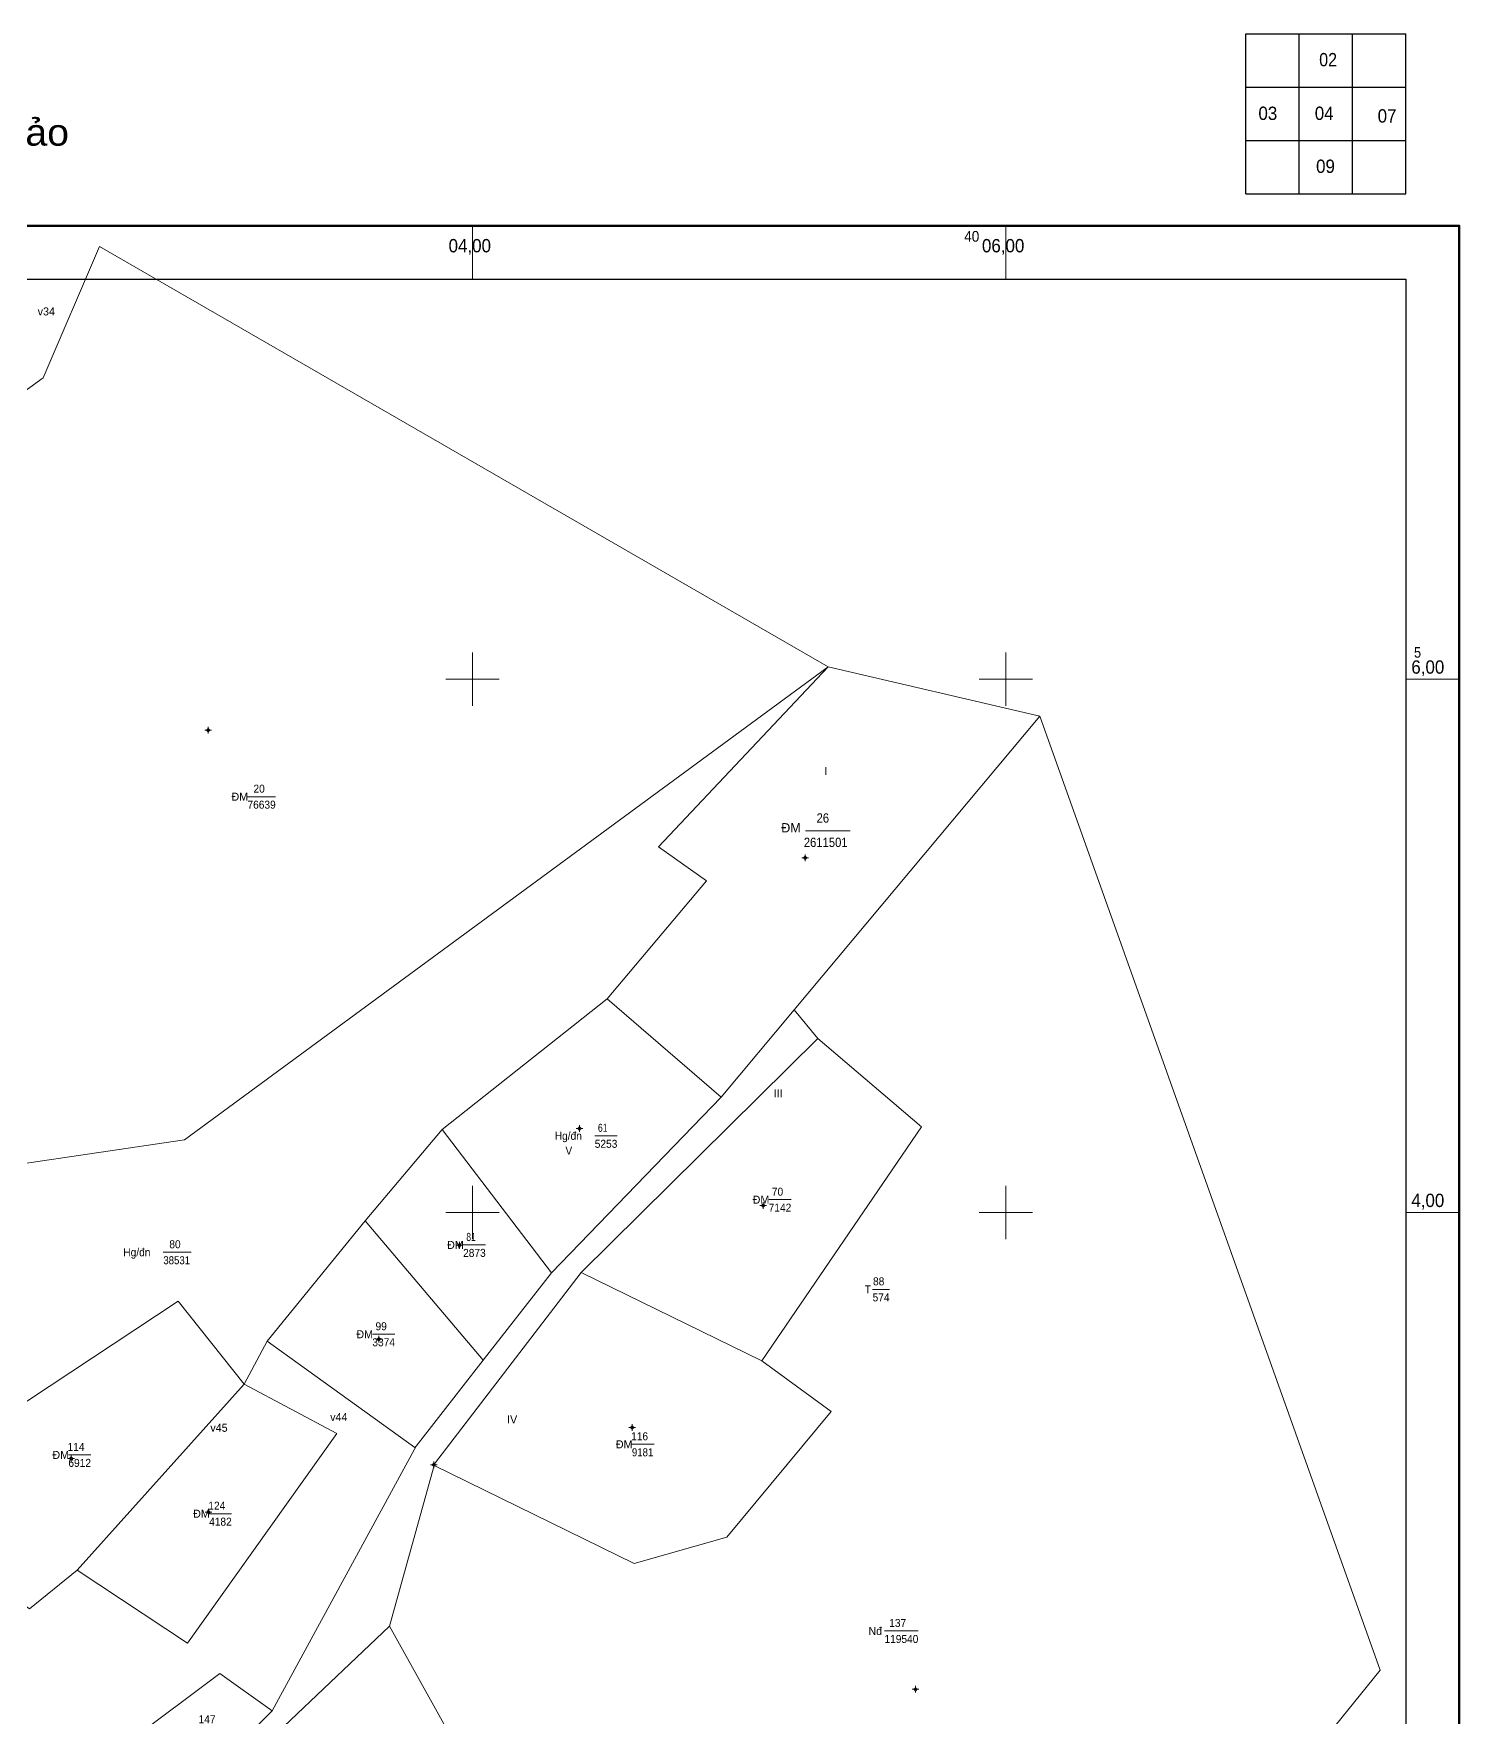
# Model space of a CAD drawing. Header units: metres. Extents: x 399630 to 400794, y 49521 to 50842.
# Drawn here: x 400235 to 400770, y 50211 to 50842 of the extents above; entities that cross this region are included whole.
import ezdxf
from ezdxf.enums import TextEntityAlignment as Align

# ---------------------------------------------------------------- set-up
doc = ezdxf.new("R2010")
doc.units = ezdxf.units.M
doc.header["$LTSCALE"] = 1.2
for name, color, linetype, lineweight in [('11', 7, 'Continuous', 13), ('15', 7, 'Continuous', 13), ('22', 7, 'Continuous', 13), ('63', 7, 'Continuous', 13)]:
    doc.layers.add(name, color=color, linetype=linetype, lineweight=lineweight)
doc.layers.add('50', color=7, linetype='Continuous')

msp = doc.modelspace()

# ---------------------------------------------------------------- hatches: boundary and pattern name
at = {"layer": '11'}
for points in [[(400300.963, 50580.801, 1), (400300.663, 50580.801, 1)], [(400524.847, 50533.001, 1), (400524.547, 50533.001, 1)], [(400440.18, 50431.478, 1), (400439.88, 50431.478, 1)], [(400509.105, 50402.548, 1), (400508.805, 50402.548, 1)], [(400395.266, 50387.717, 1), (400394.966, 50387.717, 1)], [(400364.99, 50352.446, 1), (400364.69, 50352.446, 1)], [(400460.042, 50319.332, 1), (400459.742, 50319.332, 1)], [(400249.567, 50307.73, 1), (400249.267, 50307.73, 1)], [(400385.63, 50305.323, 1), (400385.33, 50305.323, 1)], [(400301.15, 50287.619, 1), (400300.85, 50287.619, 1)], [(400566.184, 50221.135, 1), (400565.884, 50221.135, 1)]]:
    msp.add_hatch(color=256, dxfattribs=at).paths.add_polyline_path(points)

# ---------------------------------------------------------------- linework, layer by layer
for p, q in [((400300.19, 50580.8), (400299.56, 50580.8)), ((400300.81, 50582.05), (400300.81, 50581.43)), ((400300.81, 50580.18), (400300.81, 50579.55)), ((400302.06, 50580.8), (400301.44, 50580.8)), ((400524.7, 50534.25), (400524.7, 50533.63)), ((400524.07, 50533), (400523.45, 50533)), ((400524.7, 50532.38), (400524.7, 50531.75)), ((400525.95, 50533), (400525.32, 50533)), ((400439.4, 50431.48), (400438.78, 50431.48)), ((400440.03, 50432.73), (400440.03, 50432.1)), ((400440.03, 50430.85), (400440.03, 50430.23)), ((400441.28, 50431.48), (400440.65, 50431.48)), ((400508.33, 50402.55), (400507.7, 50402.55)), ((400508.95, 50403.8), (400508.95, 50403.17)), ((400508.95, 50401.92), (400508.95, 50401.3)), ((400510.2, 50402.55), (400509.58, 50402.55)), ((400395.12, 50388.97), (400395.12, 50388.34)), ((400394.49, 50387.72), (400393.87, 50387.72)), ((400395.12, 50387.09), (400395.12, 50386.47)), ((400396.37, 50387.72), (400395.74, 50387.72)), ((400364.22, 50352.45), (400363.59, 50352.45)), ((400364.84, 50353.7), (400364.84, 50353.07)), ((400364.84, 50351.82), (400364.84, 50351.2)), ((400366.09, 50352.45), (400365.47, 50352.45)), ((400459.89, 50320.58), (400459.89, 50319.96)), ((400459.27, 50319.33), (400458.64, 50319.33)), ((400459.89, 50318.71), (400459.89, 50318.08)), ((400461.14, 50319.33), (400460.52, 50319.33)), ((400248.79, 50307.73), (400248.17, 50307.73)), ((400249.42, 50308.98), (400249.42, 50308.35)), ((400249.42, 50307.1), (400249.42, 50306.48)), ((400250.67, 50307.73), (400250.04, 50307.73)), ((400384.85, 50305.32), (400384.23, 50305.32)), ((400385.48, 50306.57), (400385.48, 50305.95)), ((400385.48, 50304.7), (400385.48, 50304.07)), ((400386.73, 50305.32), (400386.1, 50305.32)), ((400301, 50288.87), (400301, 50288.24)), ((400300.38, 50287.62), (400299.75, 50287.62)), ((400301, 50286.99), (400301, 50286.37)), ((400302.25, 50287.62), (400301.63, 50287.62)), ((400565.41, 50221.14), (400564.78, 50221.14)), ((400566.03, 50222.39), (400566.03, 50221.76)), ((400566.03, 50220.51), (400566.03, 50219.89)), ((400567.28, 50221.14), (400566.66, 50221.14))]:
    msp.add_line(p, q, dxfattribs=at)
for points in [[(400300.81, 50581.43), (400300.19, 50580.8), (400300.81, 50580.18), (400301.44, 50580.8)], [(400524.7, 50533.63), (400524.07, 50533), (400524.7, 50532.38), (400525.32, 50533)], [(400440.03, 50432.1), (400439.4, 50431.48), (400440.03, 50430.85), (400440.65, 50431.48)], [(400508.95, 50403.17), (400508.33, 50402.55), (400508.95, 50401.92), (400509.58, 50402.55)], [(400395.12, 50388.34), (400394.49, 50387.72), (400395.12, 50387.09), (400395.74, 50387.72)], [(400364.84, 50353.07), (400364.22, 50352.45), (400364.84, 50351.82), (400365.47, 50352.45)], [(400459.89, 50319.96), (400459.27, 50319.33), (400459.89, 50318.71), (400460.52, 50319.33)], [(400249.42, 50308.35), (400248.79, 50307.73), (400249.42, 50307.1), (400250.04, 50307.73)], [(400385.48, 50305.95), (400384.85, 50305.32), (400385.48, 50304.7), (400386.1, 50305.32)], [(400301, 50288.24), (400300.38, 50287.62), (400301, 50286.99), (400301.63, 50287.62)], [(400566.03, 50221.76), (400565.41, 50221.14), (400566.03, 50220.51), (400566.66, 50221.14)]]:
    msp.add_lwpolyline(points, close=True, dxfattribs=at)
for centre in [(400300.813, 50580.801), (400524.697, 50533.001), (400440.03, 50431.478), (400508.955, 50402.548), (400395.116, 50387.717), (400364.84, 50352.446), (400459.892, 50319.332), (400249.417, 50307.73), (400385.48, 50305.323), (400301, 50287.619), (400566.034, 50221.135)]:
    msp.add_circle(centre, 0.15, dxfattribs=at)
at = {"layer": '15'}
for p, q in [((400315.58, 50555.88), (400326.08, 50555.88)), ((400445.8, 50428.71), (400454.2, 50428.71)), ((400511.02, 50404.76), (400519.42, 50404.76)), ((400284.03, 50385.04), (400294.53, 50385.04)), ((400396.44, 50387.8), (400404.84, 50387.8)), ((400550, 50371.13), (400556.3, 50371.13)), ((400362.41, 50354.29), (400370.81, 50354.29)), ((400248.43, 50309.05), (400256.83, 50309.05)), ((400459.73, 50313.02), (400468.13, 50313.02)), ((400301.21, 50287), (400309.61, 50287)), ((400554.43, 50243.02), (400567.03, 50243.02))]:
    msp.add_line(p, q, dxfattribs=at)
at = {"layer": '22'}
for p, q in [((400524.87, 50543.05), (400541.56, 50543.05)), ((400529.47, 50465.17), (400520.6, 50475.9)), ((400440.67, 50377.5), (400529.47, 50465.17)), ((400429.6, 50377.3), (400388.58, 50431.04)), ((400359.69, 50396.76), (400322.97, 50351.71)), ((400359.69, 50396.76), (400404, 50344.56)), ((400385.66, 50305.75), (400440.67, 50377.5)), ((400508.46, 50344.36), (400440.67, 50377.5)), ((400322.97, 50351.71), (400314.4, 50335.53)), ((400251.68, 50265.81), (400314.4, 50335.53)), ((400324.84, 50213.06), (400378.83, 50312.37)), ((400324.84, 50213.06), (400289.54, 50177.89))]:
    msp.add_line(p, q, dxfattribs=at)
for points in [[(400533.34, 50604.52), (400260.06, 50762.25), (400238.93, 50712.92), (400182.48, 50672.09), (400150.05, 50678.07)], [(400533.34, 50604.52), (400291.92, 50427.21), (400195.46, 50413)], [(400450.42, 50480.12), (400487.67, 50524.3), (400469.66, 50537.11), (400533.34, 50604.52)], [(400533.34, 50604.52), (400612.76, 50586.04), (400520.6, 50475.9), (400493.22, 50443.18)], [(400534.09, 49900.01), (400601.89, 49968.03), (400630.4, 50006.69), (400665.54, 50039.01), (400619.04, 50078.28), (400740.29, 50228.29), (400612.76, 50586.04)], [(400359.69, 50396.76), (400388.58, 50431.04), (400450.42, 50480.12), (400493.22, 50443.18), (400429.6, 50377.3)], [(400529.47, 50465.17), (400568.39, 50432.05), (400508.46, 50344.36)], [(400429.6, 50377.3), (400404, 50344.56), (400378.83, 50312.37)], [(400314.4, 50335.53), (400289.55, 50366.73), (400176.45, 50291.97)], [(400322.97, 50351.71), (400378.4, 50311.82), (400378.83, 50312.37)], [(400508.46, 50344.36), (400534.4, 50325.27), (400495.28, 50278.17), (400460.63, 50268.38), (400385.55, 50305.03)], [(400314.4, 50335.53), (400349.09, 50317.1), (400293.15, 50238.47), (400251.68, 50265.81)], [(400385.66, 50305.75), (400385.55, 50305.03), (400368.8, 50244.87)], [(400385.55, 50305.03), (400385.23, 50305.19), (400385.66, 50305.75)], [(400251.68, 50265.81), (400233.9, 50251.37), (400176.45, 50291.97)], [(400366.67, 50145.36), (400406.47, 50177.26), (400368.8, 50244.87), (400319.37, 50197.81)], [(400289.54, 50177.89), (400271.32, 50201.64), (400305.22, 50227.06), (400324.84, 50213.06)]]:
    msp.add_lwpolyline(points, dxfattribs=at)
at = {"layer": '63', "lineweight": 25}
for p, q in [((400690, 50842), (400750, 50842)), ((400690, 50782), (400690, 50842)), ((400710, 50782), (400710, 50842)), ((400730, 50782), (400730, 50842)), ((400690, 50822), (400750, 50822)), ((400690, 50802), (400750, 50802))]:
    msp.add_line(p, q, dxfattribs=at)
at = {"layer": '63'}
for p, q in [((400400, 50750), (400400, 50770)), ((400600, 50750), (400600, 50770)), ((400400, 50590), (400400, 50610)), ((400600, 50590), (400600, 50610)), ((400390, 50600), (400410, 50600)), ((400590, 50600), (400610, 50600)), ((400750, 50600), (400770, 50600)), ((400400, 50390), (400400, 50410)), ((400600, 50390), (400600, 50410)), ((400390, 50400), (400410, 50400)), ((400590, 50400), (400610, 50400)), ((400750, 50400), (400770, 50400))]:
    msp.add_line(p, q, dxfattribs=at)
at = {"layer": '63', "lineweight": 25}
msp.add_lwpolyline([(400690, 50782), (400750, 50782), (400750, 50842)], dxfattribs=at)
at = {"layer": '63', "lineweight": 53}
msp.add_lwpolyline([(399630, 49630), (399630, 50770), (400770, 50770), (400770, 49630)], close=True, dxfattribs=at)
at = {"layer": '63', "lineweight": 25}
msp.add_lwpolyline([(399650, 49650), (399650, 50750), (400750, 50750), (400750, 49650)], close=True, dxfattribs=at)

# ---------------------------------------------------------------- texts
at = {"layer": '15'}
for s, width, p in [('20', 0.95, (400317.83, 50557.38)), ('76639', 0.95, (400315.58, 50551.38)), ('61', 0.8, (400447, 50430.21)), ('Hg/đn', 0.95, (400430.8, 50427.21)), ('5253', 0.95, (400445.8, 50424.21)), ('70', 0.95, (400512.22, 50406.26)), ('7142', 0.95, (400511.02, 50400.26)), ('80', 0.95, (400286.28, 50386.54)), ('81', 0.8, (400397.64, 50389.3)), ('Hg/đn', 0.95, (400269.03, 50383.54)), ('38531', 0.9, (400284.03, 50380.54)), ('2873', 0.95, (400396.44, 50383.3)), ('T', 0.95, (400547, 50369.63)), ('88', 0.95, (400550.15, 50372.63)), ('574', 0.95, (400550, 50366.63)), ('99', 0.95, (400363.61, 50355.79)), ('3374', 0.95, (400362.41, 50349.79)), ('114', 0.95, (400248.13, 50310.55)), ('116', 0.95, (400459.43, 50314.52)), ('6912', 0.95, (400248.43, 50304.55)), ('9181', 0.9, (400459.73, 50308.52)), ('124', 0.95, (400300.91, 50288.5)), ('4182', 0.95, (400301.21, 50282.5)), ('137', 0.95, (400556.23, 50244.52)), ('119540', 0.95, (400554.43, 50238.52)), ('147', 0.95, (400297.25, 50208.44))]:
    msp.add_text(s, height=3, dxfattribs=dict(at, width=width)).set_placement(p)
for s, p in [('ĐM', (400309.58, 50554.38)), ('ĐM', (400505.02, 50403.26)), ('ĐM', (400390.44, 50386.3)), ('ĐM', (400356.41, 50352.79)), ('ĐM', (400453.73, 50311.52)), ('ĐM', (400242.43, 50307.55)), ('ĐM', (400295.21, 50285.5)), ('Nđ', (400548.43, 50241.52))]:
    msp.add_text(s, height=3, dxfattribs=at).set_placement(p)
at = {"layer": '22', "width": 0.9}
for s, p in [('26', (400531.33, 50546.14)), ('2611501', (400532.41, 50537))]:
    msp.add_text(s, height=3.5, dxfattribs=at).set_placement(p, align=Align.CENTER)
at = {"layer": '22'}
msp.add_text('ĐM', height=3.5, dxfattribs=at).set_placement((400519.38, 50542.46), align=Align.CENTER)
at = {"layer": '50'}
for s, p in [('v34  ', (400241.265, 50736.35)), ('I  ', (400533.595, 50564.02)), ('III  ', (400515.735, 50443.13)), ('v45  ', (400306.025, 50317.72)), ('v45  ', (400306.025, 50317.72)), ('v44  ', (400350.945, 50321.74)), ('v44  ', (400350.945, 50321.74)), ('IV  ', (400415.95, 50320.84)), ('IV  ', (400415.95, 50320.84)), ('IV  ', (400415.95, 50320.84))]:
    msp.add_text(s, height=3, dxfattribs=at).set_placement(p, align=Align.CENTER)
at = {"layer": '50', "width": 0.95}
msp.add_text('V  ', height=3, dxfattribs=at).set_placement((400437.145, 50421.65), align=Align.CENTER)
at = {"layer": '63'}
for s, height, width, p in [('02', 5, 0.9, (400720.795, 50829.76)), ('03', 5, 0.95, (400698.2, 50809.65)), ('04', 5, 0.95, (400719.33, 50809.65)), ('07', 5, 0.95, (400742.91, 50808.67)), ('thị trấn lao bảo', 10, 1.1, (400200.005, 50800)), ('09', 5, 0.95, (400719.82, 50789.78))]:
    msp.add_text(s, height=height, dxfattribs=dict(at, width=width)).set_placement(p, align=Align.CENTER)
at = {"layer": '63', "width": 0.95}
msp.add_text('40', height=4, dxfattribs=at).set_placement((400590, 50764), align=Align.RIGHT)
at = {"layer": '63'}
for s, height, width, p in [('04,00', 5, 0.95, (400391, 50760)), ('06,00', 5, 0.95, (400591, 50760)), ('5', 4, 0.9, (400753, 50608)), ('6,00', 5, 0.95, (400752, 50602)), ('4,00', 5, 0.95, (400752, 50402))]:
    msp.add_text(s, height=height, dxfattribs=dict(at, width=width)).set_placement(p)

doc.saveas('drawing.dxf')
